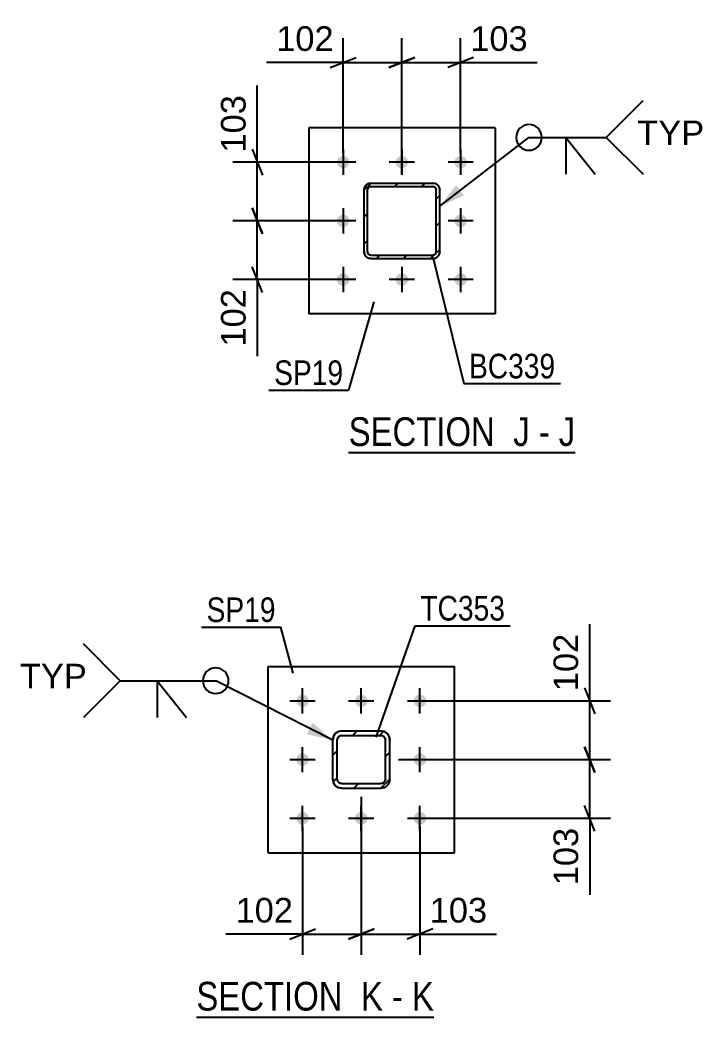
# Model space of a CAD drawing. Header units: millimetres. Extents: x -315 to 526, y -215 to 379.
# Drawn here: x 267.8 to 347.4, y 104.7 to 220.8 of the extents above; entities that cross this region are included whole.
import ezdxf

# ---------------------------------------------------------------- set-up
doc = ezdxf.new("R2010")
doc.units = ezdxf.units.MM
doc.linetypes.add('DXK_LINE_DOT2', pattern=[3.9198, 1.9599, -1.9599])
doc.linetypes.add('DXK_LINE_DOT3', pattern=[5.9187, 2.979, -0.9799, 0.9799, -0.9799])
doc.styles.add('Arial', font='arial.ttf', dxfattribs={"height": 0.2})
doc.styles.add('Arial Narrow', font='ARIALN.TTF', dxfattribs={"height": 0.2})

# ---------------------------------------------------------------- blocks, each defined once
blk = doc.blocks.new('Unknown-284857918-20 - 35659')
at = {"color": 6, "linetype": 'Continuous'}
blk.add_line((306.05, 170.43), (332.42, 170.43), dxfattribs=at)
at = {"color": 0, "linetype": 'Continuous'}
for points in [[(324.16, 171.18), (324.16, 174.68), (306.05, 174.68), (306.05, 171.18)], [(327.12, 171.18), (327.12, 174.68), (325.21, 174.68), (325.21, 171.18)], [(329.45, 171.18), (329.45, 174.68), (328.17, 174.68), (328.17, 171.18)], [(332.42, 171.18), (332.42, 174.68), (330.5, 174.68), (330.5, 171.18)]]:
    blk.add_wipeout(points, dxfattribs=at)
at = {"color": 7, "linetype": 'Continuous', "style": 'Arial Narrow'}
for s, p in [('SECTION ', (306.05, 171.18)), ('J', (325.21, 171.18)), ('J', (330.5, 171.18)), ('-', (328.17, 171.18))]:
    blk.add_text(s, height=3.34, dxfattribs=at).set_placement(p)
blk = doc.blocks.new('Unknown-284857918-21 - 36306')
at = {"color": 6, "linetype": 'Continuous'}
blk.add_line((288.33, 104.71), (315.97, 104.71), dxfattribs=at)
at = {"color": 0, "linetype": 'Continuous'}
for points in [[(306.44, 105.46), (306.44, 108.96), (288.33, 108.96), (288.33, 105.46)], [(310.04, 105.46), (310.04, 108.96), (307.49, 108.96), (307.49, 105.46)], [(312.37, 105.46), (312.37, 108.96), (311.09, 108.96), (311.09, 105.46)], [(315.97, 105.46), (315.97, 108.96), (313.42, 108.96), (313.42, 105.46)]]:
    blk.add_wipeout(points, dxfattribs=at)
at = {"color": 7, "linetype": 'Continuous', "style": 'Arial Narrow'}
for s, p in [('SECTION ', (288.33, 105.46)), ('K', (307.49, 105.46)), ('K', (313.42, 105.46)), ('-', (311.09, 105.46))]:
    blk.add_text(s, height=3.34, dxfattribs=at).set_placement(p)
blk = doc.blocks.new('Part-284857918-35678 - 35659')
at = {"linetype": 'Continuous'}
h = blk.add_hatch(dxfattribs=at)
h.set_pattern_fill('', scale=0.7, style=0, pattern_type=0)
h.set_pattern_definition([(45, (308.6447, 201.7857), (-1.57154, 1.57154), [])])
h.paths.add_polyline_path([(315.84, 201.79), (308.64, 201.79), (308.34, 201.72), (308.08, 201.55), (307.91, 201.29), (307.84, 200.99), (307.84, 193.79), (307.91, 193.48), (308.08, 193.22), (308.34, 193.05), (308.64, 192.99), (315.84, 192.99), (316.15, 193.05), (316.41, 193.22), (316.58, 193.48), (316.64, 193.79), (316.64, 200.99), (316.58, 201.29), (316.41, 201.55), (316.15, 201.72)])
h.paths.add_polyline_path([(316.21, 201.14), (316.24, 200.99), (316.24, 193.79), (316.21, 193.63), (316.13, 193.5), (316, 193.42), (315.84, 193.39), (308.64, 193.39), (308.49, 193.42), (308.36, 193.5), (308.28, 193.63), (308.24, 193.79), (308.24, 200.99), (308.28, 201.14), (308.36, 201.27), (308.49, 201.36), (308.64, 201.39), (315.84, 201.39), (316, 201.36), (316.13, 201.27)])
at = {"color": 7, "linetype": 'DXK_LINE_DOT2'}
for p, q in [((307.84, 200.99), (307.91, 201.29)), ((307.84, 193.79), (307.84, 200.99)), ((308.28, 201.14), (308.24, 200.99)), ((308.24, 193.79), (308.24, 200.99)), ((308.36, 201.27), (308.28, 201.14)), ((308.34, 201.72), (308.64, 201.79)), ((308.49, 201.36), (308.36, 201.27)), ((308.64, 201.39), (308.49, 201.36)), ((308.64, 201.79), (315.84, 201.79)), ((308.64, 201.39), (315.84, 201.39)), ((315.84, 201.79), (316.15, 201.72)), ((316, 201.36), (315.84, 201.39)), ((316.13, 201.27), (316, 201.36)), ((316.21, 201.14), (316.13, 201.27)), ((316.24, 200.99), (316.21, 201.14)), ((316.24, 193.79), (316.24, 200.99)), ((316.58, 201.29), (316.64, 200.99)), ((316.64, 193.79), (316.64, 200.99)), ((307.91, 193.48), (307.84, 193.79)), ((308.24, 193.79), (308.28, 193.63)), ((308.28, 193.63), (308.36, 193.5)), ((308.64, 192.99), (308.34, 193.05)), ((308.36, 193.5), (308.49, 193.42)), ((308.49, 193.42), (308.64, 193.39)), ((308.64, 193.39), (315.84, 193.39)), ((308.64, 192.99), (315.84, 192.99)), ((315.84, 193.39), (316, 193.42)), ((316.15, 193.05), (315.84, 192.99)), ((316, 193.42), (316.13, 193.5)), ((316.13, 193.5), (316.21, 193.63)), ((316.21, 193.63), (316.24, 193.79)), ((316.64, 193.79), (316.58, 193.48))]:
    blk.add_line(p, q, dxfattribs=at)
at = {"color": 2, "linetype": 'Continuous'}
for p, q in [((307.91, 201.29), (307.84, 200.99)), ((307.84, 193.79), (307.84, 200.99)), ((308.24, 200.99), (308.28, 201.14)), ((308.24, 193.79), (308.24, 200.99)), ((308.28, 201.14), (308.36, 201.27)), ((308.64, 201.79), (308.34, 201.72)), ((308.36, 201.27), (308.49, 201.36)), ((308.49, 201.36), (308.64, 201.39)), ((308.64, 201.79), (315.84, 201.79)), ((308.64, 201.39), (315.84, 201.39)), ((316.15, 201.72), (315.84, 201.79)), ((315.84, 201.39), (316, 201.36)), ((316, 201.36), (316.13, 201.27)), ((316.13, 201.27), (316.21, 201.14)), ((316.21, 201.14), (316.24, 200.99)), ((316.24, 193.79), (316.24, 200.99)), ((316.64, 200.99), (316.58, 201.29)), ((316.64, 193.79), (316.64, 200.99)), ((307.84, 193.79), (307.91, 193.48)), ((308.28, 193.63), (308.24, 193.79)), ((308.36, 193.5), (308.28, 193.63)), ((308.34, 193.05), (308.64, 192.99)), ((308.49, 193.42), (308.36, 193.5)), ((308.64, 193.39), (308.49, 193.42)), ((308.64, 193.39), (315.84, 193.39)), ((308.64, 192.99), (315.84, 192.99)), ((316, 193.42), (315.84, 193.39)), ((315.84, 192.99), (316.15, 193.05)), ((316.13, 193.5), (316, 193.42)), ((316.21, 193.63), (316.13, 193.5)), ((316.24, 193.79), (316.21, 193.63)), ((316.58, 193.48), (316.64, 193.79))]:
    blk.add_line(p, q, dxfattribs=at)
at = {"color": 7, "linetype": 'DXK_LINE_DOT3'}
blk.add_line((312.24, 197.39), (312.24, 197.39), dxfattribs=at)
at = {"color": 7, "linetype": 'DXK_LINE_DOT2'}
for centre, start, end in [((308.64, 200.99), 112.5, 157.5), ((315.84, 200.99), 22.5, 67.5), ((308.64, 193.79), 202.5, 247.5), ((315.84, 193.79), 292.5, 337.5)]:
    blk.add_arc(centre, 0.8, start, end, dxfattribs=at)
at = {"color": 2, "linetype": 'Continuous'}
for centre, start, end in [((308.64, 200.99), 112.5, 157.5), ((315.84, 200.99), 22.5, 67.5), ((308.64, 193.79), 202.5, 247.5), ((315.84, 193.79), 292.5, 337.5)]:
    blk.add_arc(centre, 0.8, start, end, dxfattribs=at)
blk = doc.blocks.new('Part-284857918-35682 - 35659')
at = {"color": 2, "linetype": 'Continuous'}
for p, q in [((323.08, 208.22), (301.41, 208.22)), ((301.41, 208.22), (301.41, 186.55)), ((323.08, 208.22), (323.08, 186.55)), ((323.08, 186.55), (301.41, 186.55))]:
    blk.add_line(p, q, dxfattribs=at)
blk = doc.blocks.new('Bolt-284857918-35772 - 35659')
at = {"linetype": 'Continuous'}
for points in [[(305.41, 203.49, -1), (305.41, 204.95, -1)], [(312.24, 203.49, -1), (312.24, 204.95, -1)], [(319.08, 203.49, -1), (319.08, 204.95, -1)], [(305.41, 196.65, -1), (305.41, 198.12, -1)], [(319.08, 196.65, -1), (319.08, 198.12, -1)], [(305.41, 189.82, -1), (305.41, 191.29, -1)], [(312.24, 189.82, -1), (312.24, 191.29, -1)], [(319.08, 189.82, -1), (319.08, 191.29, -1)]]:
    blk.add_hatch(color=1, dxfattribs=at).paths.add_polyline_path(points)
at = {"color": 1, "linetype": 'Continuous'}
for p, q in [((305.41, 205.69), (305.41, 202.75)), ((312.24, 205.69), (312.24, 202.75)), ((319.08, 205.69), (319.08, 202.75)), ((306.88, 204.22), (303.94, 204.22)), ((313.71, 204.22), (310.78, 204.22)), ((320.54, 204.22), (317.61, 204.22)), ((305.41, 198.85), (305.41, 195.92)), ((319.08, 198.85), (319.08, 195.92)), ((306.88, 197.39), (303.94, 197.39)), ((320.54, 197.39), (317.61, 197.39)), ((305.41, 192.02), (305.41, 189.09)), ((312.24, 192.02), (312.24, 189.09)), ((319.08, 192.02), (319.08, 189.09)), ((306.88, 190.55), (303.94, 190.55)), ((313.71, 190.55), (310.78, 190.55)), ((320.54, 190.55), (317.61, 190.55))]:
    blk.add_line(p, q, dxfattribs=at)
blk = doc.blocks.new('Part-284857918-36314 - 36306')
at = {"linetype": 'Continuous'}
h = blk.add_hatch(dxfattribs=at)
h.set_pattern_fill('', scale=0.7, style=0, pattern_type=0)
h.set_pattern_definition([(45, (309.7863, 131.3438), (-1.57154, 1.57154), [])])
h.paths.add_polyline_path([(305.25, 131.34), (309.79, 131.34), (310.19, 131.43), (310.54, 131.66), (310.77, 132), (310.85, 132.41), (310.85, 136.94), (310.77, 137.35), (310.54, 137.7), (310.19, 137.93), (309.79, 138.01), (305.25, 138.01), (304.84, 137.93), (304.5, 137.7), (304.27, 137.35), (304.19, 136.94), (304.19, 132.41), (304.27, 132), (304.5, 131.66), (304.84, 131.43)])
h.paths.add_polyline_path([(304.76, 132.21), (304.72, 132.41), (304.72, 136.94), (304.76, 137.15), (304.88, 137.32), (305.05, 137.44), (305.25, 137.48), (309.79, 137.48), (309.99, 137.44), (310.16, 137.32), (310.28, 137.15), (310.32, 136.94), (310.32, 132.41), (310.28, 132.21), (310.16, 132.03), (309.99, 131.92), (309.79, 131.88), (305.25, 131.88), (305.05, 131.92), (304.88, 132.03)])
at = {"color": 7, "linetype": 'DXK_LINE_DOT2'}
for p, q in [((304.19, 136.94), (304.27, 137.35)), ((304.76, 137.15), (304.72, 136.94)), ((304.84, 137.93), (305.25, 138.01)), ((305.25, 137.48), (305.05, 137.44)), ((305.25, 138.01), (309.79, 138.01)), ((305.25, 137.48), (309.79, 137.48)), ((309.79, 138.01), (310.19, 137.93)), ((309.99, 137.44), (309.79, 137.48)), ((310.32, 136.94), (310.28, 137.15)), ((310.77, 137.35), (310.85, 136.94)), ((304.19, 132.41), (304.19, 136.94)), ((304.72, 132.41), (304.72, 136.94)), ((310.32, 132.41), (310.32, 136.94)), ((310.85, 132.41), (310.85, 136.94)), ((304.27, 132), (304.19, 132.41)), ((304.72, 132.41), (304.76, 132.21)), ((310.28, 132.21), (310.32, 132.41)), ((310.85, 132.41), (310.77, 132)), ((305.25, 131.34), (304.84, 131.43)), ((305.05, 131.92), (305.25, 131.88)), ((305.25, 131.88), (309.79, 131.88)), ((305.25, 131.34), (309.79, 131.34)), ((309.79, 131.88), (309.99, 131.92)), ((310.19, 131.43), (309.79, 131.34))]:
    blk.add_line(p, q, dxfattribs=at)
at = {"color": 2, "linetype": 'Continuous'}
for p, q in [((304.27, 137.35), (304.19, 136.94)), ((304.72, 136.94), (304.76, 137.15)), ((305.25, 138.01), (304.84, 137.93)), ((305.05, 137.44), (305.25, 137.48)), ((305.25, 138.01), (309.79, 138.01)), ((305.25, 137.48), (309.79, 137.48)), ((310.19, 137.93), (309.79, 138.01)), ((309.79, 137.48), (309.99, 137.44)), ((310.28, 137.15), (310.32, 136.94)), ((310.85, 136.94), (310.77, 137.35)), ((304.19, 132.41), (304.19, 136.94)), ((304.72, 132.41), (304.72, 136.94)), ((310.32, 132.41), (310.32, 136.94)), ((310.85, 132.41), (310.85, 136.94)), ((304.19, 132.41), (304.27, 132)), ((304.76, 132.21), (304.72, 132.41)), ((310.32, 132.41), (310.28, 132.21)), ((310.77, 132), (310.85, 132.41)), ((304.84, 131.43), (305.25, 131.34)), ((305.25, 131.88), (305.05, 131.92)), ((305.25, 131.88), (309.79, 131.88)), ((305.25, 131.34), (309.79, 131.34)), ((309.99, 131.92), (309.79, 131.88)), ((309.79, 131.34), (310.19, 131.43))]:
    blk.add_line(p, q, dxfattribs=at)
at = {"color": 7, "linetype": 'DXK_LINE_DOT3'}
blk.add_line((307.52, 134.68), (307.52, 134.68), dxfattribs=at)
at = {"color": 7, "linetype": 'DXK_LINE_DOT2'}
for centre, radius, start, end in [((305.25, 136.94), 1.07, 112.5, 157.5), ((305.25, 136.94), 0.533, 112.5, 157.5), ((309.79, 136.94), 0.533, 22.5, 67.5), ((309.79, 136.94), 1.07, 22.5, 67.5), ((305.25, 132.41), 1.07, 202.5, 247.5), ((305.25, 132.41), 0.533, 202.5, 247.5), ((309.79, 132.41), 0.533, 292.5, 337.5), ((309.79, 132.41), 1.07, 292.5, 337.5)]:
    blk.add_arc(centre, radius, start, end, dxfattribs=at)
at = {"color": 2, "linetype": 'Continuous'}
for centre, radius, start, end in [((305.25, 136.94), 1.07, 112.5, 157.5), ((305.25, 136.94), 0.533, 112.5, 157.5), ((309.79, 136.94), 0.533, 22.5, 67.5), ((309.79, 136.94), 1.07, 22.5, 67.5), ((305.25, 132.41), 1.07, 202.5, 247.5), ((305.25, 132.41), 0.533, 202.5, 247.5), ((309.79, 132.41), 0.533, 292.5, 337.5), ((309.79, 132.41), 1.07, 292.5, 337.5)]:
    blk.add_arc(centre, radius, start, end, dxfattribs=at)
blk = doc.blocks.new('Part-284857918-36328 - 36306')
at = {"color": 2, "linetype": 'Continuous'}
for p, q in [((296.69, 123.84), (296.69, 145.51)), ((296.69, 145.51), (318.35, 145.51)), ((318.35, 123.84), (318.35, 145.51)), ((296.69, 123.84), (318.35, 123.84))]:
    blk.add_line(p, q, dxfattribs=at)
blk = doc.blocks.new('Bolt-284857918-36418 - 36306')
at = {"linetype": 'Continuous'}
for points in [[(300.69, 142.24, -1), (300.69, 140.78, -1)], [(307.52, 142.24, -1), (307.52, 140.78, -1)], [(314.35, 142.24, -1), (314.35, 140.78, -1)], [(300.69, 135.41, -1), (300.69, 133.94, -1)], [(314.35, 135.41, -1), (314.35, 133.94, -1)], [(300.69, 128.58, -1), (300.69, 127.11, -1)], [(307.52, 128.58, -1), (307.52, 127.11, -1)], [(314.35, 128.58, -1), (314.35, 127.11, -1)]]:
    blk.add_hatch(color=1, dxfattribs=at).paths.add_polyline_path(points)
at = {"color": 1, "linetype": 'Continuous'}
for p, q in [((300.69, 140.04), (300.69, 142.98)), ((307.52, 140.04), (307.52, 142.98)), ((314.35, 140.04), (314.35, 142.98)), ((299.22, 141.51), (302.15, 141.51)), ((306.05, 141.51), (308.99, 141.51)), ((312.89, 141.51), (315.82, 141.51)), ((300.69, 133.21), (300.69, 136.14)), ((314.35, 133.21), (314.35, 136.14)), ((299.22, 134.68), (302.15, 134.68)), ((312.89, 134.68), (315.82, 134.68)), ((300.69, 126.38), (300.69, 129.31)), ((307.52, 126.38), (307.52, 129.31)), ((314.35, 126.38), (314.35, 129.31)), ((299.22, 127.84), (302.15, 127.84)), ((306.05, 127.84), (308.99, 127.84)), ((312.89, 127.84), (315.82, 127.84))]:
    blk.add_line(p, q, dxfattribs=at)
blk = doc.blocks.new('StraightDimension-284857918-35837 - 35659')
at = {"color": 7, "linetype": 'Continuous'}
for p, q in [((295.41, 204.22), (295.41, 213.14)), ((295.41, 204.22), (295.41, 213.14)), ((294.81, 205.72), (296.01, 202.72)), ((304.41, 204.22), (292.56, 204.22)), ((295.41, 197.39), (295.41, 204.22)), ((296.01, 195.89), (294.81, 198.89)), ((306.84, 197.39), (292.56, 197.39))]:
    blk.add_line(p, q, dxfattribs=at)
at = {"color": 0}
blk.add_wipeout([(294.66, 212.61), (290.46, 212.61), (290.46, 204.74), (294.66, 204.74)], dxfattribs=at)
at = {"color": 3, "style": 'Arial'}
blk.add_text('103', height=2.865, rotation=90.0002, dxfattribs=at).set_placement((294.06, 205.34))
blk = doc.blocks.new('StraightDimension-284857918-35817 - 35659')
at = {"color": 7, "linetype": 'Continuous'}
for p, q in [((312.24, 202.79), (312.24, 218.67)), ((319.08, 205.22), (319.08, 218.67)), ((310.74, 215.22), (313.74, 216.42)), ((320.58, 216.42), (317.58, 215.22)), ((312.24, 215.82), (319.08, 215.82)), ((319.08, 215.82), (328, 215.82)), ((319.08, 215.82), (328, 215.82))]:
    blk.add_line(p, q, dxfattribs=at)
at = {"color": 0}
blk.add_wipeout([(327.47, 216.57), (327.47, 220.77), (319.6, 220.77), (319.6, 216.57)], dxfattribs=at)
at = {"color": 3, "style": 'Arial'}
blk.add_text('103', height=2.865, dxfattribs=at).set_placement((320.2, 217.17))
blk = doc.blocks.new('StraightDimension-284857918-35818 - 35659')
at = {"color": 7, "linetype": 'Continuous'}
for p, q in [((305.41, 205.22), (305.41, 218.67)), ((312.24, 202.79), (312.24, 218.67)), ((303.91, 215.22), (306.91, 216.42)), ((313.74, 216.42), (310.74, 215.22)), ((305.41, 215.82), (296.49, 215.82)), ((305.41, 215.82), (296.49, 215.82)), ((305.41, 215.82), (312.24, 215.82))]:
    blk.add_line(p, q, dxfattribs=at)
at = {"color": 0}
blk.add_wipeout([(304.89, 216.57), (304.89, 220.77), (297.02, 220.77), (297.02, 216.57)], dxfattribs=at)
at = {"color": 3, "style": 'Arial'}
blk.add_text('102', height=2.865, dxfattribs=at).set_placement((297.62, 217.17))
blk = doc.blocks.new('StraightDimension-284857918-35838 - 35659')
at = {"color": 7, "linetype": 'Continuous'}
for p, q in [((294.81, 198.89), (296.01, 195.89)), ((306.84, 197.39), (292.56, 197.39)), ((295.41, 190.55), (295.41, 197.39)), ((296.01, 189.05), (294.81, 192.05)), ((304.41, 190.55), (292.56, 190.55)), ((295.41, 190.55), (295.41, 181.63)), ((295.41, 190.55), (295.41, 181.63))]:
    blk.add_line(p, q, dxfattribs=at)
at = {"color": 0}
blk.add_wipeout([(294.66, 190.03), (290.46, 190.03), (290.46, 182.16), (294.66, 182.16)], dxfattribs=at)
at = {"color": 3, "style": 'Arial'}
blk.add_text('102', height=2.865, rotation=90.0002, dxfattribs=at).set_placement((294.06, 182.76))
blk = doc.blocks.new('StraightDimension-284857918-36567 - 36306')
at = {"color": 7, "linetype": 'Continuous'}
for p, q in [((307.52, 130.34), (307.52, 111.96)), ((300.69, 126.84), (300.69, 111.96)), ((299.19, 113.76), (302.19, 114.96)), ((309.02, 114.96), (306.02, 113.76)), ((300.69, 114.36), (291.77, 114.36)), ((300.69, 114.36), (291.77, 114.36)), ((300.69, 114.36), (307.52, 114.36))]:
    blk.add_line(p, q, dxfattribs=at)
at = {"color": 0}
blk.add_wipeout([(300.16, 115.11), (300.16, 119.31), (292.29, 119.31), (292.29, 115.11)], dxfattribs=at)
at = {"color": 3, "style": 'Arial'}
blk.add_text('102', height=2.865, dxfattribs=at).set_placement((292.89, 115.71))
blk = doc.blocks.new('StraightDimension-284857918-36503 - 36306')
at = {"color": 7, "linetype": 'Continuous'}
for p, q in [((333.5, 136.18), (334.7, 133.18)), ((311.85, 134.68), (336.5, 134.68)), ((334.1, 127.84), (334.1, 134.68)), ((334.7, 126.34), (333.5, 129.34)), ((315.35, 127.84), (336.5, 127.84)), ((334.1, 127.84), (334.1, 118.92)), ((334.1, 127.84), (334.1, 118.92))]:
    blk.add_line(p, q, dxfattribs=at)
at = {"color": 0}
blk.add_wipeout([(333.35, 127.32), (329.15, 127.32), (329.15, 119.45), (333.35, 119.45)], dxfattribs=at)
at = {"color": 3, "style": 'Arial'}
blk.add_text('103', height=2.865, rotation=90.0002, dxfattribs=at).set_placement((332.75, 120.05))
blk = doc.blocks.new('StraightDimension-284857918-36566 - 36306')
at = {"color": 7, "linetype": 'Continuous'}
for p, q in [((307.52, 130.34), (307.52, 111.96)), ((314.35, 126.84), (314.35, 111.96)), ((306.02, 113.76), (309.02, 114.96)), ((315.85, 114.96), (312.85, 113.76)), ((307.52, 114.36), (314.35, 114.36)), ((314.35, 114.36), (323.27, 114.36)), ((314.35, 114.36), (323.27, 114.36))]:
    blk.add_line(p, q, dxfattribs=at)
at = {"color": 0}
blk.add_wipeout([(322.75, 115.11), (322.75, 119.31), (314.88, 119.31), (314.88, 115.11)], dxfattribs=at)
at = {"color": 3, "style": 'Arial'}
blk.add_text('103', height=2.865, dxfattribs=at).set_placement((315.48, 115.71))
blk = doc.blocks.new('StraightDimension-284857918-36502 - 36306')
at = {"color": 7, "linetype": 'Continuous'}
for p, q in [((334.1, 141.51), (334.1, 150.43)), ((334.1, 141.51), (334.1, 150.43)), ((333.5, 143.01), (334.7, 140.01)), ((315.35, 141.51), (336.5, 141.51)), ((334.1, 134.68), (334.1, 141.51)), ((334.7, 133.18), (333.5, 136.18)), ((311.85, 134.68), (336.5, 134.68))]:
    blk.add_line(p, q, dxfattribs=at)
at = {"color": 0}
blk.add_wipeout([(333.35, 149.91), (329.15, 149.91), (329.15, 142.04), (333.35, 142.04)], dxfattribs=at)
at = {"color": 3, "style": 'Arial'}
blk.add_text('102', height=2.865, rotation=90.0002, dxfattribs=at).set_placement((332.75, 142.64))
blk = doc.blocks.new('Mark-284857918-36116 - 35659')
at = {"color": 30, "linetype": 'Continuous'}
for p in [(308.98, 187.96), (296.78, 177.68)]:
    blk.add_line(p, (306.02, 177.68), dxfattribs=at)
at = {"color": 0}
blk.add_wipeout([(305.42, 178.28), (305.42, 181.28), (297.38, 181.28), (297.38, 178.28)], dxfattribs=at)
blk.add_wipeout([(305.42, 178.28), (305.42, 181.28), (297.38, 181.28), (297.38, 178.28)], dxfattribs=at)
at = {"color": 3, "style": 'Arial Narrow'}
blk.add_text('SP19', height=2.863, dxfattribs=at).set_placement((297.38, 178.28))
blk = doc.blocks.new('Mark-284857918-36113 - 35659')
at = {"color": 30, "linetype": 'Continuous'}
for p, q in [((315.89, 193.04), (319.45, 178.45)), ((319.45, 178.45), (330.7, 178.45))]:
    blk.add_line(p, q, dxfattribs=at)
at = {"color": 0}
blk.add_wipeout([(330.1, 179.05), (330.1, 182.05), (320.05, 182.05), (320.05, 179.05)], dxfattribs=at)
blk.add_wipeout([(330.1, 179.05), (330.1, 182.05), (320.05, 182.05), (320.05, 179.05)], dxfattribs=at)
at = {"color": 3, "style": 'Arial Narrow'}
blk.add_text('BC339', height=2.863, dxfattribs=at).set_placement((320.05, 179.05))
blk = doc.blocks.new('WeldMark-284857918-39747 - 35659')
at = {"linetype": 'Continuous'}
blk.add_hatch(color=30, dxfattribs=at).paths.add_polyline_path([(319.48, 200.34), (316.64, 199.1), (318.56, 201.53)])
at = {"color": 30, "linetype": 'Continuous'}
for p, q in [((316.64, 199.1), (327.03, 207.1)), ((327.03, 207.1), (336.03, 207.1))]:
    blk.add_line(p, q, dxfattribs=at)
at = {"color": 3, "linetype": 'Continuous'}
for q in [(334.74, 202.82), (331.31, 202.82)]:
    blk.add_line((331.31, 207.1), q, dxfattribs=at)
for start, end in [(90, 270), (270, 90)]:
    blk.add_arc((327.03, 207.1), 1.5, start, end, dxfattribs=at)
at = {"color": 0, "linetype": 'Continuous'}
blk.add_wipeout([(347.4, 206.2), (347.4, 209.2), (339.63, 209.2), (339.63, 206.2)], dxfattribs=at)
blk.add_wipeout([(347.4, 206.2), (347.4, 209.2), (339.63, 209.2), (339.63, 206.2)], dxfattribs=at)
at = {"color": 3, "linetype": 'Continuous'}
for q in [(340.31, 211.39), (340.31, 202.82)]:
    blk.add_line((336.03, 207.1), q, dxfattribs=at)
at = {"color": 3, "linetype": 'Continuous', "style": 'Arial'}
blk.add_text('TYP', height=2.865, dxfattribs=at).set_placement((339.63, 206.2))
blk = doc.blocks.new('Mark-284857918-36461 - 36306')
at = {"color": 30, "linetype": 'Continuous'}
for p, q in [((309.25, 137.3), (313.79, 150.26)), ((313.79, 150.26), (324.85, 150.26))]:
    blk.add_line(p, q, dxfattribs=at)
at = {"color": 0}
blk.add_wipeout([(324.25, 150.86), (324.25, 153.86), (314.39, 153.86), (314.39, 150.86)], dxfattribs=at)
blk.add_wipeout([(324.25, 150.86), (324.25, 153.86), (314.39, 153.86), (314.39, 150.86)], dxfattribs=at)
at = {"color": 3, "style": 'Arial Narrow'}
blk.add_text('TC353', height=2.863, dxfattribs=at).set_placement((314.39, 150.86))
blk = doc.blocks.new('Mark-284857918-36464 - 36306')
at = {"color": 30, "linetype": 'Continuous'}
for p in [(288.92, 150.09), (299.58, 144.75)]:
    blk.add_line(p, (298.16, 150.09), dxfattribs=at)
at = {"color": 0}
blk.add_wipeout([(297.56, 150.69), (297.56, 153.69), (289.52, 153.69), (289.52, 150.69)], dxfattribs=at)
blk.add_wipeout([(297.56, 150.69), (297.56, 153.69), (289.52, 153.69), (289.52, 150.69)], dxfattribs=at)
at = {"color": 3, "style": 'Arial Narrow'}
blk.add_text('SP19', height=2.863, dxfattribs=at).set_placement((289.52, 150.69))
blk = doc.blocks.new('WeldMark-284857918-39732 - 36306')
at = {"linetype": 'Continuous'}
blk.add_hatch(color=30, dxfattribs=at).paths.add_polyline_path([(301.85, 138.97), (304.19, 136.94), (301.17, 137.63)])
at = {"color": 30, "linetype": 'Continuous'}
for p in [(279.48, 143.86), (304.19, 136.94)]:
    blk.add_line(p, (290.58, 143.86), dxfattribs=at)
at = {"color": 3, "linetype": 'Continuous'}
for q in [(287.19, 139.58), (283.76, 139.58)]:
    blk.add_line((283.76, 143.86), q, dxfattribs=at)
for start, end in [(90, 270), (270, 90)]:
    blk.add_arc((290.58, 143.86), 1.5, start, end, dxfattribs=at)
at = {"color": 0, "linetype": 'Continuous'}
blk.add_wipeout([(275.58, 142.96), (275.58, 145.96), (267.8, 145.96), (267.8, 142.96)], dxfattribs=at)
blk.add_wipeout([(275.58, 142.96), (275.58, 145.96), (267.8, 145.96), (267.8, 142.96)], dxfattribs=at)
at = {"color": 3, "linetype": 'Continuous'}
for q in [(275.19, 148.15), (275.19, 139.58)]:
    blk.add_line((279.48, 143.86), q, dxfattribs=at)
at = {"color": 3, "linetype": 'Continuous', "style": 'Arial'}
blk.add_text('TYP', height=2.865, dxfattribs=at).set_placement((267.8, 142.96))

msp = doc.modelspace()

# ---------------------------------------------------------------- block references
for name in ['Part-284857918-35682 - 35659', 'Bolt-284857918-35772 - 35659', 'Part-284857918-35678 - 35659', 'Unknown-284857918-20 - 35659', 'Part-284857918-36328 - 36306', 'Bolt-284857918-36418 - 36306', 'Part-284857918-36314 - 36306', 'Unknown-284857918-21 - 36306']:
    msp.add_blockref(name, (0, 0))

# ---------------------------------------------------------------- next in the draw order: block references
for name in ['StraightDimension-284857918-35817 - 35659', 'StraightDimension-284857918-35837 - 35659', 'Mark-284857918-36113 - 35659', 'Mark-284857918-36464 - 36306', 'StraightDimension-284857918-36503 - 36306', 'StraightDimension-284857918-36567 - 36306']:
    msp.add_blockref(name, (0, 0))

# ---------------------------------------------------------------- next in the draw order: block references
for name in ['StraightDimension-284857918-35818 - 35659', 'WeldMark-284857918-39747 - 35659', 'StraightDimension-284857918-35838 - 35659', 'StraightDimension-284857918-36502 - 36306', 'WeldMark-284857918-39732 - 36306', 'StraightDimension-284857918-36566 - 36306']:
    msp.add_blockref(name, (0, 0))

# ---------------------------------------------------------------- next in the draw order: block references
for name in ['Mark-284857918-36116 - 35659', 'Mark-284857918-36461 - 36306']:
    msp.add_blockref(name, (0, 0))

doc.saveas('drawing.dxf')
